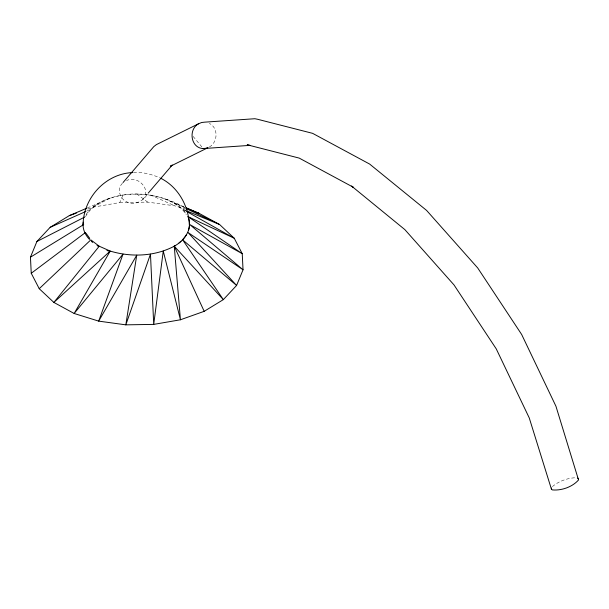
<?xml version="1.0" encoding="UTF-8"?>
<svg xmlns="http://www.w3.org/2000/svg" width="609" height="609" viewBox="0 0 609 609"><rect width="100%" height="100%" fill="white"/><g stroke="black" fill="none" stroke-linecap="round" stroke-linejoin="round"><path stroke-width="0.46" stroke-dasharray="3.04 2.28" d="M87.772 209.062L93.048 207.182L119.775 202.576L123.018 194.987C144.089 191.561 165.237 197.065 183.88 206.87M85.511 216.637C93.017 203.155 108.668 197.643 123.018 194.987M122.447 183.24C116.623 188.919 119.821 198.998 126.923 201.922C134.81 205.903 143.595 200.962 147.606 193.822M142.681 199.585C152.273 189.726 137.527 174.768 126.535 180.629M552.355 486.621C558.811 481.14 567.413 478.035 575.855 477.722M209.397 146.982C217.999 142.247 218.524 127.715 209.329 123.399M93.048 207.182L110.221 198.047M86.486 211.178L90.81 209.252M87.262 207.996L99.237 202.911M133.577 172.499C142.552 171.944 151.649 174.235 159.824 177.843M119.775 202.576L147.66 202.112L174.798 205.834L185.319 209.115M186.118 210.676L182.677 209.252L174.25 202.911L163.265 198.047M184.634 207.288L174.25 202.911L185.38 208.217M150.469 194.987L174.798 205.834M185.951 211.095L182.677 209.252L186.392 214.421M136.743 193.944L147.66 202.112M193.114 136.408L202.051 147.134M86.12 214.574A53.128 30.671 0 0 1 136.203 194.134A53.128 30.671 0 0 1 186.285 214.574"/><path stroke-width="0.91" d="M123.056 182.525L153.803 146.609L156.384 144.615L198.648 123.726L201.648 122.5L204.807 122.143L254.882 118.725L257.691 119.295L312.623 133.348L369.625 164.057L426.589 210.417L477.7 267.945L521.647 334.463L555.941 406.226L578.542 479.976C572.3 487.002 561.635 490.755 552.333 489.91L551.419 489.134L551.427 488.015M83.075 224.805C83.349 197.864 105.57 173.618 132.701 172.568M186.461 207.973L199.341 213.485L219.621 224.546L234.252 238.256L242.237 253.687L243.037 269.787L236.589 285.454L223.336 299.62L204.182 311.328L180.439 319.778L153.712 324.391L125.827 324.848L98.688 321.126L74.146 313.475L53.866 302.422L39.235 288.704L31.249 273.274L30.45 257.181L36.898 241.507L50.151 227.34L69.304 215.632L86.409 208.362M187.975 216.637L242.237 253.687L189.787 224.569L243.037 269.787L187.975 232.493L236.589 285.454L182.677 239.877L223.336 299.62L174.25 246.219L180.439 319.778L163.265 251.083L153.712 324.391L150.469 254.143L125.827 324.848L136.743 255.186L98.688 321.126L123.018 254.143L74.146 313.475L110.221 251.083L99.237 246.219L53.866 302.422L110.221 251.083C131.163 257.394 154.701 256.503 174.25 246.219C184.497 240.563 193.319 228.565 187.975 216.637L234.252 238.256L186.773 211.559M148.223 193.106L172.271 165.024M39.235 288.704L90.81 239.877L99.237 246.219M171.593 165.305L170.307 166.303L207.692 147.82M198.648 123.726C188.097 129.23 190.632 148.094 203.239 148.566L250.033 145.368L247.231 144.797L299.209 158.096L353.144 187.153L351.576 186.065L404.848 229.608L454.002 284.921L496.266 348.896L529.244 417.903L551.419 489.134M31.249 273.274L85.511 232.493M30.45 257.181L83.699 224.569M36.898 241.507L84.674 217.07M50.151 227.34L85.618 211.559M206.398 148.208L207.897 147.599M69.304 215.632L76.338 213.127M203.239 148.566L205.606 148.299M196.715 212.663L199.341 213.485L186.362 208.019M186.978 211.034L219.621 224.546L186.232 208.628M160.609 178.186C178.026 186.917 188.531 205.576 189.323 224.805M577.636 478.088L578.55 478.857M86.036 233.232L89.751 238.401M174.25 246.219L204.182 311.328M189.3 225.695A53.128 30.671 0 0 1 188.516 230.141M186.285 235.036A53.128 30.671 0 0 1 182.883 239.451M181.018 241.278A53.128 30.671 0 0 1 179.046 242.938M175.362 245.534A53.128 30.671 0 0 1 173.763 246.493M109.635 251.372A53.128 30.671 0 0 1 106.918 250.398M98.635 246.493A53.128 30.671 0 0 1 97.044 245.534M92.675 242.397A53.128 30.671 0 0 1 91.388 241.278M89.515 239.451A53.128 30.671 0 0 1 83.273 222.14"/></g></svg>
